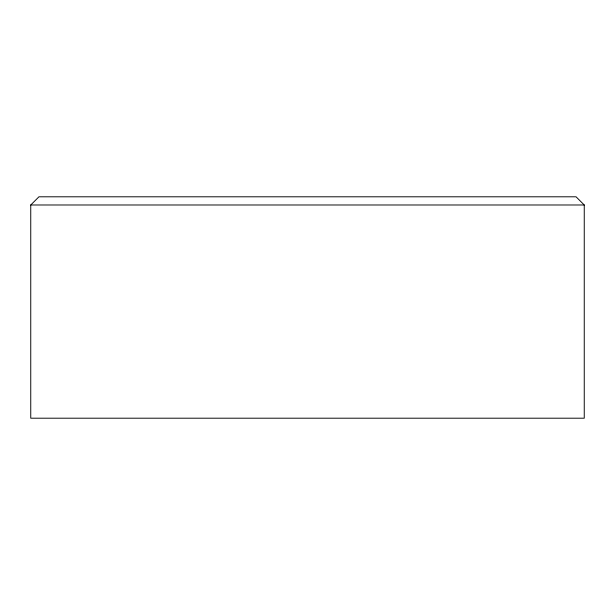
<?xml version="1.0" encoding="UTF-8"?>
<svg xmlns="http://www.w3.org/2000/svg" width="615" height="615" viewBox="0 0 615 615"><rect width="100%" height="100%" fill="white"/><g stroke="black" fill="none" stroke-linecap="round" stroke-linejoin="round"><path stroke-width="0.92" d="M30.75 204.987L38.937 196.8L576.063 196.8L584.25 204.987L584.25 418.2L30.75 418.2L30.75 204.987L584.25 204.987"/></g></svg>
